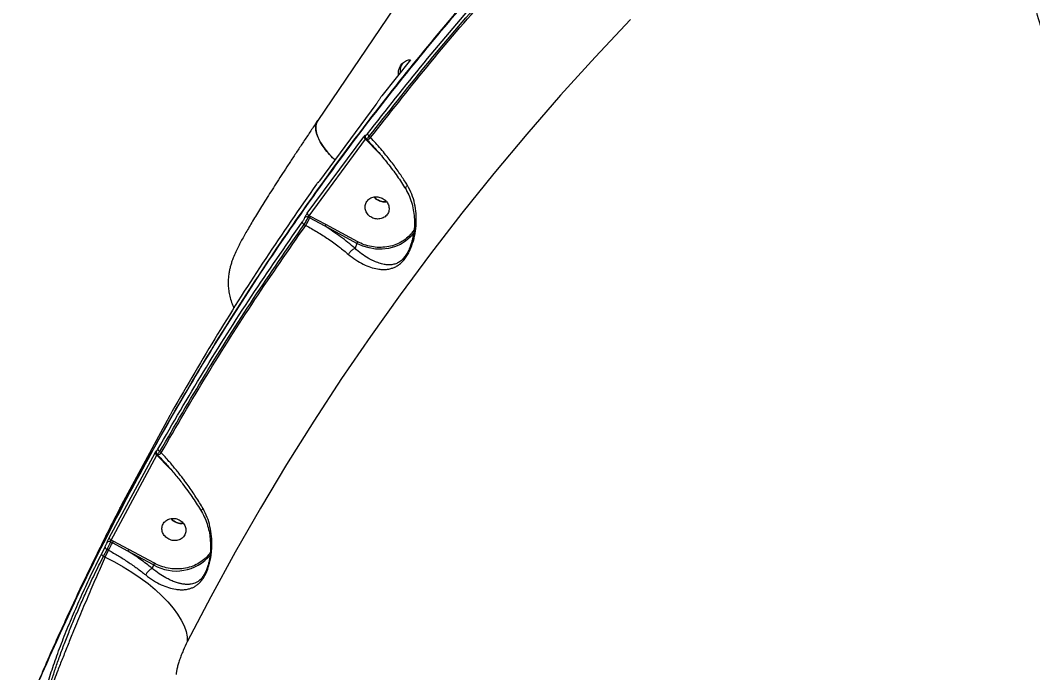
# Model space of a CAD drawing. Header units: millimetres. Extents: x -5873 to 5805, y -5301 to 4302.
# Drawn here: x -610.4 to -236.2, y 816.9 to 1058 of the extents above; entities that cross this region are included whole.
import ezdxf

# ---------------------------------------------------------------- set-up
doc = ezdxf.new("R2010")
doc.units = ezdxf.units.MM
for name, color, linetype in [('DIKOM_ОБЪЕКТ', 7, 'Continuous'), ('DIKOM_РАЗМЕР_ЗОНА', 7, 'Continuous'), ('DIKOM_РАЗМЕР_ОБЪЕКТА', 7, 'Continuous')]:
    doc.layers.add(name, color=color, linetype=linetype)
doc.styles.add('style1', font='arial.ttf', dxfattribs={"width": 0.8})
doc.dimstyles.new('1-50', dxfattribs={"dimtxt": 300, "dimasz": 200, "dimexe": 100, "dimexo": 0, "dimgap": 100, "dimtad": 1, "dimtxsty": 'style1', "dimcen": 200, "dimclrd": 7, "dimclre": 7, "dimclrt": 7, "dimadec": 1, "dimazin": 2, "dimtfac": 1, "dimtmove": 0, "dimatfit": 2, "dimfxl": 0, "dimlwd": 25, "dimlwe": 18, "dimarcsym": 0})

# ---------------------------------------------------------------- blocks, each defined once
blk = doc.blocks.new('*D9')
at = {"layer": 'Defpoints', "color": 0, "transparency": 16777216}
for p in [(1338.11, 2802.44), (-4588.97, -1585.51), (-117.5, -1585.51)]:
    blk.add_point(p, dxfattribs=at)
at = {"layer": 'DIKOM_РАЗМЕР_ОБЪЕКТА', "color": 7, "lineweight": 18, "transparency": 16777216}
for p, q in [((1338.11, 2802.44), (-4688.97, 2802.44)), ((-117.5, -1585.51), (-4688.97, -1585.51))]:
    blk.add_line(p, q, dxfattribs=at)
at = {"layer": 'DIKOM_РАЗМЕР_ОБЪЕКТА', "color": 7, "lineweight": 25, "transparency": 16777216}
blk.add_line((-4588.97, 2602.44), (-4588.97, -1385.51), dxfattribs=at)
at = {"layer": 'DIKOM_РАЗМЕР_ОБЪЕКТА', "color": 7, "transparency": 16777216}
for points in [[(-4622.31, 2602.44), (-4555.64, 2602.44), (-4588.97, 2802.44)], [(-4622.31, -1385.51), (-4555.64, -1385.51), (-4588.97, -1585.51)]]:
    blk.add_solid(points, dxfattribs=at)
at = {"layer": 'DIKOM_РАЗМЕР_ОБЪЕКТА', "color": 7, "transparency": 16777216, "insert": (-4842.15, 460.98), "char_height": 300, "attachment_point": 5, "rotation": 90, "style": 'style1'}
blk.add_mtext('4400', dxfattribs=at)
blk = doc.blocks.new('*D10')
at = {"layer": 'Defpoints', "color": 0, "transparency": 16777216}
for p in [(4304.51, 1053.39), (-1538.59, -1332.39), (4304.51, -4224.84)]:
    blk.add_point(p, dxfattribs=at)
at = {"layer": 'DIKOM_РАЗМЕР_ОБЪЕКТА', "color": 7, "lineweight": 18, "transparency": 16777216}
for p, q in [((4304.51, 1053.39), (4304.51, -4324.84)), ((-1538.59, -1332.39), (-1538.59, -4324.84))]:
    blk.add_line(p, q, dxfattribs=at)
at = {"layer": 'DIKOM_РАЗМЕР_ОБЪЕКТА', "color": 7, "lineweight": 25, "transparency": 16777216}
blk.add_line((-1338.59, -4224.84), (4104.51, -4224.84), dxfattribs=at)
at = {"layer": 'DIKOM_РАЗМЕР_ОБЪЕКТА', "color": 7, "transparency": 16777216}
for points in [[(-1338.59, -4191.51), (-1338.59, -4258.18), (-1538.59, -4224.84)], [(4104.51, -4191.51), (4104.51, -4258.18), (4304.51, -4224.84)]]:
    blk.add_solid(points, dxfattribs=at)
at = {"layer": 'DIKOM_РАЗМЕР_ОБЪЕКТА', "color": 7, "transparency": 16777216, "insert": (1679.28, -3971.67), "char_height": 300, "attachment_point": 5, "style": 'style1'}
blk.add_mtext('5850', dxfattribs=at)
blk = doc.blocks.new('*D11')
at = {"layer": 'Defpoints', "color": 0, "transparency": 16777216}
for p in [(-510, 4302.44), (-5422.89, -3651.6), (284.83, -3651.6)]:
    blk.add_point(p, dxfattribs=at)
at = {"layer": 'DIKOM_РАЗМЕР_ЗОНА', "color": 7, "lineweight": 18, "transparency": 16777216}
for p, q in [((-510, 4302.44), (-5522.89, 4302.44)), ((284.83, -3651.6), (-5522.89, -3651.6))]:
    blk.add_line(p, q, dxfattribs=at)
at = {"layer": 'DIKOM_РАЗМЕР_ЗОНА', "color": 7, "lineweight": 25, "transparency": 16777216}
blk.add_line((-5422.89, 4102.44), (-5422.89, -3451.6), dxfattribs=at)
at = {"layer": 'DIKOM_РАЗМЕР_ЗОНА', "color": 7, "transparency": 16777216}
for points in [[(-5456.22, 4102.44), (-5389.56, 4102.44), (-5422.89, 4302.44)], [(-5456.22, -3451.6), (-5389.56, -3451.6), (-5422.89, -3651.6)]]:
    blk.add_solid(points, dxfattribs=at)
at = {"layer": 'DIKOM_РАЗМЕР_ЗОНА', "color": 7, "transparency": 16777216, "insert": (-5676.06, -474.49), "char_height": 300, "attachment_point": 5, "rotation": 90, "style": 'style1'}
blk.add_mtext('7950', dxfattribs=at)

msp = doc.modelspace()

# ---------------------------------------------------------------- linework, layer by layer
at = {"layer": 'DIKOM_ОБЪЕКТ', "color": 7, "linetype": 'Continuous', "lineweight": 15}
for p, q in [((-383.052, 1194.351), (-500.447, 1020.912)), ((-466.137, 1043.368), (-476.806, 1030.002)), ((-478.932, 1026.867), (-499.835, 998.596)), ((-478.779, 1027.073), (-478.932, 1026.867)), ((-477.965, 1028.279), (-478.074, 1028.095)), ((-504.313, 986.689), (-483.409, 1014.961)), ((-503.625, 985.756), (-482.738, 1014.005)), ((-482.738, 1014.005), (-482.645, 1013.909)), ((-482.645, 1013.909), (-478.123, 1009.23)), ((-482.614, 1014.186), (-482.326, 1013.891)), ((-481.385, 1015.087), (-480.924, 1014.615)), ((-478.123, 1009.23), (-477.598, 1008.694)), ((-479.511, 992.647), (-478.803, 991.879)), ((-478.803, 991.879), (-479.511, 992.647)), ((-503.464, 984.959), (-503.981, 985.239)), ((-503.177, 985.514), (-503.625, 985.756)), ((-497.734, 981.862), (-503.464, 984.959)), ((-497.43, 982.457), (-503.177, 985.514)), ((-505.483, 982.498), (-504.902, 982.185)), ((-485.997, 975.528), (-497.734, 981.862)), ((-485.693, 976.123), (-497.43, 982.457)), ((-486.677, 973.722), (-486.675, 973.724)), ((-485.997, 975.528), (-486.675, 973.724)), ((-466.185, 974.636), (-466.259, 974.416)), ((-556.099, 910.078), (-573.049, 878.677)), ((-577.526, 866.77), (-560.576, 898.172)), ((-558.767, 898.68), (-558.288, 898.19)), ((-576.778, 865.937), (-559.842, 897.312)), ((-559.868, 897.647), (-559.691, 897.466)), ((-559.85, 897.598), (-559.831, 897.609)), ((-559.842, 897.312), (-559.85, 897.598)), ((-559.842, 897.312), (-555.319, 892.633)), ((-555.319, 892.633), (-554.764, 892.064)), ((-573.801, 877.287), (-575.113, 874.72)), ((-554.581, 873.876), (-553.846, 873.079)), ((-553.846, 873.079), (-554.554, 873.847)), ((-579.142, 866.715), (-579.655, 865.695)), ((-576.283, 864.96), (-576.967, 865.328)), ((-575.996, 865.515), (-576.778, 865.937)), ((-570.566, 861.869), (-576.283, 864.96)), ((-570.263, 862.464), (-575.996, 865.515)), ((-580.363, 860.761), (-579.051, 863.327)), ((-579.612, 859.934), (-578.301, 862.498)), ((-579.003, 859.677), (-577.721, 862.185)), ((-578.301, 862.498), (-577.721, 862.185)), ((-561.126, 856.775), (-570.566, 861.869)), ((-560.823, 857.369), (-570.263, 862.464)), ((-579.612, 859.934), (-579.003, 859.677)), ((-561.126, 856.775), (-561.612, 855.484)), ((-540.954, 856.845), (-541.417, 855.299)), ((-540.681, 857.806), (-540.764, 857.482))]:
    msp.add_line(p, q, dxfattribs=at)
at = {"layer": 'DIKOM_ОБЪЕКТ', "color": 7, "linetype": 'Continuous', "lineweight": 15, "flags": 128}
for points in [[(-384.899, 1058.192), (-397.94, 1044.339), (-410.694, 1030.256), (-423.158, 1015.947), (-435.326, 1001.417), (-447.196, 986.669), (-458.763, 971.709), (-470.023, 956.542), (-480.974, 941.172), (-491.612, 925.605), (-501.933, 909.844), (-511.934, 893.896), (-521.611, 877.766), (-530.963, 861.457), (-539.985, 844.977), (-548.675, 828.329)], [(-477.871, 1028.437), (-477.946, 1028.32), (-477.967, 1028.275)], [(-500.447, 1020.912), (-500.803, 1020.265), (-501.134, 1019.062), (-501.155, 1017.69), (-500.867, 1016.172), (-500.274, 1014.533), (-499.387, 1012.802), (-498.22, 1011.008), (-496.794, 1009.183), (-495.132, 1007.356), (-494.123, 1006.358)], [(-499.835, 998.596), (-499.785, 998.66), (-499.776, 998.667)], [(-464.828, 979.525), (-464.857, 979.484), (-466.292, 977.804), (-467.994, 976.354), (-469.927, 975.167), (-472.048, 974.267), (-474.311, 973.675), (-476.667, 973.403), (-479.066, 973.456), (-481.455, 973.835), (-483.782, 974.531), (-485.997, 975.528)], [(-543.386, 876.452), (-543.423, 876.534), (-543.43, 876.693), (-543.373, 876.882), (-543.253, 877.097), (-543.075, 877.332), (-542.842, 877.578)], [(-579.003, 859.677), (-575.599, 857.944), (-572.282, 856.078), (-569.082, 854.096), (-566.03, 852.014), (-563.151, 849.854), (-560.474, 847.633), (-558.021, 845.373), (-555.816, 843.094), (-553.879, 840.817), (-552.227, 838.562), (-550.875, 836.35), (-549.836, 834.202), (-549.119, 832.137), (-548.731, 830.173), (-548.675, 828.329)]]:
    msp.add_lwpolyline(points, dxfattribs=at)
at = {"layer": 'DIKOM_ОБЪЕКТ', "color": 7, "linetype": 'Continuous', "lineweight": 15}
for centre, radius, start, end in [((-482.201, 1015.094), 1.215, 186.3091, 243.7692), ((-481.993, 1014.964), 0.917, 143.94882, 173.94939), ((-481.929, 1013.074), 1.101, 119.19364, 130.58986), ((-482.514, 1015.982), 2.097, 275.0932, 319.32249), ((-480.838, 1016.184), 1.225, 186.60889, 243.47643), ((-499.605, 997.453), 0.946, 120.52101, 145.23037), ((-504.503, 984.375), 1.009, 58.84347, 137.31191), ((-530.514, 997.213), 29.696, 329.59792, 335.63033), ((-503.141, 986.833), 1.181, 187.00866, 245.80506), ((-498.168, 982.568), 5.811, 149.5308, 155.69644), ((-504.997, 983.58), 1.185, 187.40719, 245.81445), ((-492.909, 979.774), 5.257, 149.31988, 156.60048), ((-559.507, 898.341), 1.082, 189.01372, 251.97812), ((-559.359, 898.408), 0.947, 162.89898, 238.76874), ((-559.241, 898.422), 0.911, 151.45478, 174.08234), ((-559.878, 899.557), 2.097, 275.07744, 319.31688), ((-558.424, 899.716), 1.092, 189.34752, 251.66322), ((-577.48, 864.482), 0.99, 58.75814, 144.99363), ((-603.339, 877.216), 29.702, 329.59828, 335.62946), ((-576.49, 866.948), 1.051, 189.71073, 254.09989), ((-570.909, 862.53), 5.899, 149.5977, 155.67087), ((-579.327, 860.947), 1.053, 190.18661, 254.29562), ((-578.012, 863.513), 1.055, 190.14298, 254.103), ((-565.744, 859.782), 5.255, 149.31826, 156.6021), ((-552.771, 871.048), 16.539, 239.65614, 320.1206), ((-556.3, 854.686), 5.258, 149.31998, 156.59806), ((-558.679, 850.211), 6.033, 119.08748, 152.02964)]:
    msp.add_arc(centre, radius, start, end, dxfattribs=at)
for points, knots in [([(-603.938, 812.866), (-599.477, 822.876), (-590.555, 842.895), (-575.895, 872.352), (-560.317, 901.356), (-543.743, 929.841), (-526.316, 957.626), (-508.067, 984.693), (-489.031, 1011.031), (-469.116, 1036.78), (-448.213, 1062.07), (-426.323, 1086.865), (-403.447, 1111.128), (-379.737, 1134.69), (-355.215, 1157.528), (-330.053, 1179.489), (-304.295, 1200.575), (-277.963, 1220.762), (-250.983, 1240.233), (-232.434, 1252.543), (-223.16, 1258.698)], [0, 0, 0, 0, 0.056, 0.1119999, 0.1679999, 0.2239998, 0.2799999, 0.3349998, 0.3899999, 0.4449999, 0.5, 0.5559999, 0.6119998, 0.6679998, 0.7239999, 0.78, 0.8349998, 0.8899999, 0.9450001, 1, 1, 1, 1]), ([(-222.851, 1259.519), (-232.293, 1253.251), (-251.176, 1240.715), (-278.627, 1220.866), (-305.406, 1200.277), (-331.427, 1178.889), (-356.534, 1156.874), (-380.714, 1134.262), (-403.964, 1111.09), (-426.41, 1087.242), (-448.161, 1062.59), (-469.183, 1037.142), (-489.436, 1010.908), (-508.776, 984.064), (-527.187, 956.635), (-544.546, 928.812), (-560.863, 900.634), (-576.12, 872.126), (-590.49, 843.182), (-599.25, 823.519), (-603.629, 813.687)], [0, 0, 0, 0, 0.0560002, 0.112, 0.168, 0.2239999, 0.28, 0.3349999, 0.3899999, 0.445, 0.5000001, 0.5560001, 0.612, 0.668, 0.7239999, 0.7799998, 0.8349999, 0.8899999, 0.945, 1, 1, 1, 1]), ([(14.761, 659.753), (11.333, 662.981), (4.467, 669.449), (-5.903, 679.747), (-16.318, 690.483), (-26.764, 701.684), (-36.563, 712.59), (-45.714, 723.118), (-54.226, 733.201), (-62.749, 743.596), (-71.273, 754.294), (-79.782, 765.286), (-88.12, 776.371), (-96.283, 787.534), (-104.271, 798.762), (-112.216, 810.248), (-120.104, 821.979), (-127.921, 833.945), (-135.159, 845.357), (-141.835, 856.173), (-147.966, 866.361), (-154.019, 876.681), (-159.985, 887.125), (-165.853, 897.684), (-171.613, 908.347), (-178.407, 921.299), (-186.105, 936.574), (-194.513, 954.161), (-202.504, 971.864), (-208.941, 987.044), (-214.022, 999.69), (-217.923, 1009.823), (-221.641, 1019.93), (-225.167, 1029.997), (-228.491, 1040.012), (-231.605, 1049.961), (-234.805, 1060.865), (-237.985, 1072.655), (-241.022, 1085.232), (-243.627, 1097.557), (-245.785, 1109.599), (-247.604, 1122.169), (-248.942, 1135.121), (-249.623, 1148.253), (-249.617, 1160.773), (-248.979, 1168.468), (-248.659, 1172.326)], [0, 0, 0, 0, 0.024718, 0.049515, 0.0743908, 0.0993449, 0.1243774, 0.1447742, 0.1653295, 0.1860432, 0.2069152, 0.2279452, 0.2491332, 0.2694019, 0.2898708, 0.3105399, 0.3314092, 0.3524789, 0.3737486, 0.3911653, 0.4087376, 0.4264653, 0.4443488, 0.4623874, 0.4805817, 0.4989315, 0.5286792, 0.5588428, 0.5894223, 0.620418, 0.638318, 0.6563541, 0.674526, 0.6928339, 0.7112779, 0.7298579, 0.748574, 0.7733223, 0.7982563, 0.8233761, 0.8486818, 0.8741735, 0.9053761, 0.9367478, 0.9682891, 1, 1, 1, 1]), ([(-482.055, 1016.043), (-475.156, 1024.806), (-461.357, 1042.333), (-439.568, 1067.843), (-424.344, 1084.299), (-416.732, 1092.526)], [0, 0, 0, 0, 0.333333, 0.6666668, 1, 1, 1, 1]), ([(-481.385, 1015.087), (-474.491, 1023.845), (-460.704, 1041.356), (-438.934, 1066.845), (-423.723, 1083.286), (-416.116, 1091.508)], [0, 0, 0, 0, 0.3333852, 0.6666143, 1, 1, 1, 1]), ([(-480.924, 1014.615), (-474.016, 1023.391), (-460.204, 1040.938), (-438.39, 1066.478), (-423.147, 1082.95), (-415.523, 1091.188)], [0, 0, 0, 0, 0.3333859, 0.6666149, 1, 1, 1, 1]), ([(-470.547, 1037.844), (-470.572, 1037.994), (-470.712, 1038.815), (-470.336, 1040.271), (-469.456, 1041.896), (-468.088, 1042.944), (-466.932, 1043.428), (-466.237, 1043.376), (-466.137, 1043.368)], [0, 0, 0, 0, 0.05274, 0.2876773, 0.5165252, 0.7380226, 0.9624077, 1, 1, 1, 1]), ([(-468.946, 1042.155), (-469.084, 1041.997), (-469.594, 1041.412), (-469.997, 1040.127), (-469.971, 1039.039), (-469.96, 1038.579)], [0, 0, 0, 0, 0.1762986, 0.6521628, 1, 1, 1, 1]), ([(-476.806, 1030.002), (-476.908, 1029.868), (-477.111, 1029.599), (-477.421, 1029.157), (-477.697, 1028.739), (-477.813, 1028.538), (-477.871, 1028.437)], [0, 0, 0, 0, 0.2500092, 0.5000049, 0.7499409, 1, 1, 1, 1]), ([(-477.871, 1028.437), (-477.929, 1028.336), (-478.045, 1028.134), (-478.319, 1027.716), (-478.577, 1027.343), (-478.729, 1027.14), (-478.779, 1027.073)], [0, 0, 0, 0, 0.2857856, 0.571381, 0.8570628, 1, 1, 1, 1]), ([(-500.44, 1020.921), (-500.996, 1020.099), (-502.384, 1018.048), (-504.529, 1014.855), (-506.878, 1011.338), (-509.148, 1007.914), (-511.336, 1004.592), (-513.432, 1001.382), (-515.431, 998.294), (-517.328, 995.337), (-519.118, 992.515), (-520.798, 989.835), (-522.367, 987.298), (-523.824, 984.906), (-525.17, 982.656), (-526.408, 980.541), (-527.545, 978.548), (-528.591, 976.651), (-529.57, 974.798), (-530.536, 972.852), (-531.377, 970.987), (-532.073, 969.184), (-532.563, 967.667), (-532.936, 966.256), (-533.231, 964.798), (-533.444, 963.232), (-533.552, 961.519), (-533.517, 959.638), (-533.297, 957.594), (-532.832, 955.421), (-532.197, 953.387), (-531.594, 952.137), (-531.339, 951.608)], [0, 0, 0, 0, 0.0270875, 0.0676043, 0.1082951, 0.1491005, 0.1899745, 0.2308773, 0.2717768, 0.3126475, 0.3534683, 0.3942265, 0.434918, 0.475553, 0.5161637, 0.5568191, 0.5976605, 0.638969, 0.6813562, 0.726357, 0.7787654, 0.8130301, 0.8367741, 0.8566472, 0.8745422, 0.8916348, 0.9087575, 0.9264252, 0.9449714, 0.9645458, 0.985013, 1, 1, 1, 1]), ([(-494.1, 1006.353), (-494.189, 1006.433), (-495.129, 1007.268), (-496.627, 1008.942), (-498.498, 1011.297), (-499.891, 1013.6), (-500.821, 1015.773), (-501.25, 1017.766), (-501.116, 1019.478), (-500.817, 1020.532), (-500.442, 1020.909), (-500.434, 1020.916)], [0, 0, 0, 0, 0.0147283, 0.1550541, 0.2953754, 0.4356957, 0.5760174, 0.7163392, 0.8566605, 0.9969809, 1, 1, 1, 1]), ([(-483.409, 1014.961), (-483.313, 1015.081), (-483.121, 1015.322), (-482.898, 1015.54), (-482.749, 1015.624), (-482.739, 1015.544), (-482.734, 1015.504)], [0, 0, 0, 0, 0.2505082, 0.5000915, 0.7500621, 1, 1, 1, 1]), ([(-482.905, 1015.061), (-482.908, 1014.976), (-482.915, 1014.804), (-482.856, 1014.56), (-482.752, 1014.34), (-482.647, 1014.227), (-482.596, 1014.171)], [0, 0, 0, 0, 0.2453037, 0.4965533, 0.7494581, 1, 1, 1, 1]), ([(-482.738, 1014.005), (-482.722, 1014.065), (-482.694, 1014.173), (-482.673, 1014.242), (-482.664, 1014.273)], [0, 0, 0, 0, 0.5614335, 1, 1, 1, 1]), ([(-482.734, 1015.504), (-482.729, 1015.464), (-482.719, 1015.383), (-482.569, 1015.466), (-482.344, 1015.683), (-482.152, 1015.923), (-482.055, 1016.043)], [0, 0, 0, 0, 0.2499399, 0.4998953, 0.7494941, 1, 1, 1, 1]), ([(-482.583, 1014.188), (-482.58, 1014.178), (-482.558, 1014.111), (-482.337, 1014.221), (-481.94, 1014.518), (-481.582, 1014.886), (-481.385, 1015.087)], [0, 0, 0, 0, 0.0530098, 0.3729927, 0.6555974, 1, 1, 1, 1]), ([(-482.329, 1013.894), (-480.994, 1012.486), (-478.33, 1009.675), (-474.563, 1005.115), (-471.032, 1000.42), (-468.969, 997.231), (-467.942, 995.643)], [0, 0, 0, 0, 0.2504121, 0.4996989, 0.7508988, 1, 1, 1, 1]), ([(-467.304, 996.954), (-467.645, 997.505), (-468.348, 998.641), (-469.498, 1000.393), (-470.761, 1002.238), (-472.149, 1004.168), (-473.646, 1006.154), (-475.328, 1008.28), (-477.127, 1010.436), (-479.028, 1012.598), (-480.292, 1013.943), (-480.924, 1014.615)], [0, 0, 0, 0, 0.0894456, 0.1843806, 0.2848115, 0.3907475, 0.5021778, 0.6156787, 0.7505246, 0.8752535, 1, 1, 1, 1]), ([(-500.923, 997.386), (-507.231, 988.292), (-519.845, 970.103), (-537.632, 942.123), (-548.712, 923.04), (-554.252, 913.498)], [0, 0, 0, 0, 0.3333329, 0.6666667, 1, 1, 1, 1]), ([(-500.382, 997.992), (-500.374, 998.024), (-500.36, 998.088), (-500.468, 997.987), (-500.657, 997.755), (-500.834, 997.509), (-500.923, 997.386)], [0, 0, 0, 0, 0.249999, 0.4999811, 0.7497126, 1, 1, 1, 1]), ([(-499.835, 998.596), (-499.925, 998.473), (-500.103, 998.228), (-500.293, 997.997), (-500.403, 997.896), (-500.389, 997.96), (-500.382, 997.992)], [0, 0, 0, 0, 0.2503157, 0.5000113, 0.7499985, 1, 1, 1, 1]), ([(-489.119, 971.491), (-488.203, 970.77), (-486.375, 969.333), (-483.614, 967.795), (-480.93, 966.68), (-478.625, 966.091), (-476.663, 965.872), (-475.029, 965.905), (-473.547, 966.166), (-472.237, 966.615), (-471.051, 967.227), (-469.906, 968.056), (-468.787, 969.156), (-467.747, 970.503), (-466.823, 972.055), (-466.025, 973.765), (-465.157, 976.139), (-464.41, 979.223), (-464.002, 982.921), (-464.05, 986.599), (-464.586, 990.217), (-465.588, 993.738), (-466.731, 995.882), (-467.304, 996.954)], [0, 0, 0, 0, 0.0628985, 0.1254972, 0.1876754, 0.2503808, 0.2922267, 0.3342999, 0.3754203, 0.4078574, 0.4381043, 0.4705267, 0.5011245, 0.5323827, 0.5640788, 0.594255, 0.6265537, 0.6888455, 0.750575, 0.8129252, 0.8750785, 0.9375084, 1, 1, 1, 1]), ([(-468.189, 996.035), (-467.7, 995.193), (-466.724, 993.513), (-465.739, 990.779), (-465.074, 987.988), (-464.641, 984.289), (-464.699, 980.792), (-465.215, 978.273), (-465.354, 977.597)], [0, 0, 0, 0, 0.1546597, 0.3084847, 0.4595182, 0.6084073, 0.894881, 1, 1, 1, 1]), ([(-467.987, 995.779), (-468.017, 995.81), (-468.081, 995.876), (-468.031, 996.071), (-467.902, 996.316), (-467.663, 996.618), (-467.424, 996.841), (-467.304, 996.954)], [0, 0, 0, 0, 0.1642977, 0.3536264, 0.5600865, 0.777969, 1, 1, 1, 1]), ([(-481.191, 985.53), (-481.617, 985.927), (-482.47, 986.722), (-483.042, 988.333), (-482.957, 989.957), (-482.191, 991.389), (-480.868, 992.403), (-479.196, 992.836), (-477.395, 992.664), (-476.382, 992.057), (-475.876, 991.753)], [0, 0, 0, 0, 0.1249995, 0.2499991, 0.3749977, 0.500001, 0.6250025, 0.7499971, 0.8749999, 1, 1, 1, 1]), ([(-475.876, 991.753), (-475.449, 991.356), (-474.596, 990.561), (-474.024, 988.95), (-474.109, 987.326), (-474.876, 985.894), (-476.199, 984.88), (-477.87, 984.447), (-479.671, 984.619), (-480.684, 985.226), (-481.191, 985.53)], [0, 0, 0, 0, 0.1249995, 0.2499992, 0.3749976, 0.500001, 0.6250024, 0.749997, 0.8749999, 1, 1, 1, 1]), ([(-478.803, 991.879), (-478.3, 991.585), (-477.294, 990.997), (-475.931, 990.762), (-475.279, 990.952), (-475.168, 990.985)], [0, 0, 0, 0, 0.4533839, 0.906778, 1, 1, 1, 1]), ([(-475.168, 990.985), (-475.279, 990.952), (-475.931, 990.762), (-477.294, 990.997), (-478.3, 991.585), (-478.803, 991.879)], [0, 0, 0, 0, 0.093222, 0.5466161, 1, 1, 1, 1]), ([(-506.173, 983.427), (-506.078, 983.564), (-505.89, 983.84), (-505.615, 984.3), (-505.381, 984.736), (-505.29, 984.952), (-505.245, 985.059)], [0, 0, 0, 0, 0.2500189, 0.4999322, 0.7499078, 1, 1, 1, 1]), ([(-505.483, 982.498), (-505.325, 982.746), (-505.027, 983.215), (-504.586, 983.988), (-504.212, 984.704), (-504.058, 985.061), (-503.981, 985.239)], [0, 0, 0, 0, 0.2638546, 0.4999528, 0.7507194, 1, 1, 1, 1]), ([(-505.245, 985.059), (-505.2, 985.167), (-505.109, 985.382), (-504.873, 985.817), (-504.597, 986.277), (-504.408, 986.552), (-504.313, 986.689)], [0, 0, 0, 0, 0.2501035, 0.5000518, 0.7499995, 1, 1, 1, 1]), ([(-503.981, 985.239), (-503.968, 985.275), (-503.94, 985.349), (-503.854, 985.488), (-503.745, 985.631), (-503.667, 985.713), (-503.625, 985.756)], [0, 0, 0, 0, 0.2476416, 0.4998069, 0.7325213, 1, 1, 1, 1]), ([(-559.501, 899.539), (-553.961, 909.08), (-542.882, 928.164), (-525.095, 956.143), (-512.48, 974.332), (-506.173, 983.427)], [0, 0, 0, 0, 0.3333334, 0.6666672, 1, 1, 1, 1]), ([(-558.767, 898.68), (-553.231, 908.215), (-542.162, 927.281), (-524.39, 955.238), (-511.786, 973.41), (-505.483, 982.498)], [0, 0, 0, 0, 0.3333846, 0.6666154, 1, 1, 1, 1]), ([(-558.288, 898.19), (-552.743, 907.746), (-541.654, 926.853), (-523.848, 954.869), (-511.218, 973.078), (-504.902, 982.185)], [0, 0, 0, 0, 0.3333846, 0.666615, 1, 1, 1, 1]), ([(-504.902, 982.185), (-504.187, 981.796), (-502.759, 981.02), (-500.658, 979.786), (-498.598, 978.508), (-495.822, 976.678), (-492.577, 974.357), (-490.217, 972.401), (-489.119, 971.491)], [0, 0, 0, 0, 0.1252929, 0.2505937, 0.3750596, 0.4994232, 0.7669814, 1, 1, 1, 1]), ([(-486.675, 973.724), (-488.404, 975.157), (-491.845, 978.01), (-495.777, 980.582), (-497.734, 981.862)], [0, 0, 0, 0, 0.502288, 1, 1, 1, 1]), ([(-464.946, 980.408), (-465.237, 979.969), (-465.969, 978.865), (-467.576, 977.354), (-469.698, 975.902), (-472.181, 974.811), (-474.907, 974.152), (-477.755, 973.968), (-480.577, 974.264), (-483.265, 974.962), (-484.896, 975.742), (-485.693, 976.123)], [0, 0, 0, 0, 0.0723392, 0.182047, 0.2969451, 0.4155736, 0.5361637, 0.6567574, 0.77539, 0.8902821, 1, 1, 1, 1]), ([(-465.354, 977.597), (-465.39, 977.39), (-465.579, 976.322), (-465.948, 975.28), (-466.245, 974.44)], [0, 0, 0, 0, 0.1941647, 1, 1, 1, 1]), ([(-489.119, 971.491), (-489.015, 971.652), (-488.809, 971.974), (-488.426, 972.44), (-488.034, 972.847), (-487.567, 973.254), (-487.09, 973.578), (-486.799, 973.679), (-486.677, 973.722)], [0, 0, 0, 0, 0.1599826, 0.3180225, 0.4683385, 0.6063771, 0.8349934, 1, 1, 1, 1]), ([(-466.259, 974.416), (-466.271, 974.38), (-466.469, 973.783), (-466.992, 972.664), (-467.845, 971.15), (-468.725, 970.025), (-469.526, 969.247), (-470.228, 968.711), (-470.915, 968.31), (-471.599, 968.012), (-472.297, 967.794), (-473.036, 967.652), (-473.831, 967.584), (-474.665, 967.595), (-475.524, 967.686), (-476.4, 967.849), (-477.309, 968.085), (-478.223, 968.387), (-479.136, 968.746), (-480.037, 969.153), (-480.949, 969.617), (-482.341, 970.405), (-484.248, 971.642), (-485.867, 973.028), (-486.677, 973.722)], [0, 0, 0, 0, 0.0034096, 0.0555001, 0.1081926, 0.1607728, 0.1953905, 0.2303615, 0.26628, 0.2981733, 0.3331244, 0.3712241, 0.40927, 0.4525281, 0.4956631, 0.5363269, 0.5806106, 0.6268088, 0.6661165, 0.7082601, 0.7508513, 0.7898809, 0.8947467, 1, 1, 1, 1]), ([(-485.693, 976.123), (-485.724, 976.068), (-485.786, 975.96), (-485.878, 975.784), (-485.956, 975.626), (-485.983, 975.561), (-485.997, 975.528)], [0, 0, 0, 0, 0.2499983, 0.4999632, 0.7499951, 1, 1, 1, 1]), ([(-554.252, 913.498), (-554.335, 913.349), (-554.503, 913.053), (-554.768, 912.569), (-555.013, 912.113), (-555.123, 911.898), (-555.177, 911.79)], [0, 0, 0, 0, 0.250177, 0.5001239, 0.7500253, 1, 1, 1, 1]), ([(-555.732, 910.741), (-555.794, 910.626), (-555.921, 910.396), (-556.039, 910.185), (-556.099, 910.078)], [0, 0, 0, 0, 0.4977612, 1, 1, 1, 1]), ([(-555.177, 911.79), (-555.21, 911.725), (-555.276, 911.595), (-555.412, 911.335), (-555.566, 911.047), (-555.676, 910.843), (-555.732, 910.741)], [0, 0, 0, 0, 0.248819, 0.4995749, 0.7480107, 1, 1, 1, 1]), ([(-560.576, 898.172), (-560.519, 898.272), (-560.405, 898.472), (-560.311, 898.615), (-560.265, 898.687)], [0, 0, 0, 0, 0.5022048, 1, 1, 1, 1]), ([(-560.265, 898.687), (-560.227, 898.741), (-560.153, 898.847), (-560.079, 898.924), (-560.035, 898.939), (-560.039, 898.885), (-560.041, 898.857)], [0, 0, 0, 0, 0.2518626, 0.500419, 0.7510672, 1, 1, 1, 1]), ([(-560.139, 898.571), (-560.148, 898.484), (-560.165, 898.305), (-560.115, 898.048), (-560.013, 897.812), (-559.904, 897.692), (-559.849, 897.633)], [0, 0, 0, 0, 0.2400235, 0.489882, 0.7448671, 1, 1, 1, 1]), ([(-560.041, 898.857), (-560.04, 898.822), (-560.038, 898.75), (-559.918, 898.872), (-559.737, 899.135), (-559.58, 899.404), (-559.501, 899.539)], [0, 0, 0, 0, 0.2497908, 0.4996949, 0.7496322, 1, 1, 1, 1]), ([(-559.858, 897.703), (-559.854, 897.671), (-559.84, 897.578), (-559.62, 897.718), (-559.249, 898.079), (-558.928, 898.479), (-558.767, 898.68)], [0, 0, 0, 0, 0.1515242, 0.4393977, 0.7195086, 1, 1, 1, 1]), ([(-542.842, 877.578), (-543.25, 878.272), (-544.086, 879.693), (-545.433, 881.827), (-546.851, 883.966), (-548.352, 886.119), (-549.724, 887.991), (-550.978, 889.637), (-552.099, 891.064), (-553.273, 892.509), (-554.494, 893.965), (-555.795, 895.466), (-557.073, 896.889), (-557.934, 897.811), (-558.288, 898.19)], [0, 0, 0, 0, 0.0969253, 0.1985529, 0.297856, 0.3965174, 0.5021495, 0.5646506, 0.6339567, 0.7100604, 0.7782348, 0.852399, 0.9393037, 1, 1, 1, 1]), ([(-559.693, 897.469), (-558.564, 896.285), (-556.355, 893.97), (-553.237, 890.341), (-549.93, 886.19), (-546.553, 881.547), (-544.417, 878.111), (-543.385, 876.451)], [0, 0, 0, 0, 0.1842129, 0.3603304, 0.5302369, 0.7731179, 1, 1, 1, 1]), ([(-573.428, 877.983), (-573.415, 878.012), (-573.39, 878.071), (-573.458, 877.948), (-573.595, 877.688), (-573.732, 877.421), (-573.801, 877.287)], [0, 0, 0, 0, 0.2500069, 0.4999943, 0.7497772, 1, 1, 1, 1]), ([(-573.031, 878.323), (-573.133, 878.231), (-573.396, 877.994), (-573.617, 877.594), (-573.752, 877.35)], [0, 0, 0, 0, 0.3883042, 1, 1, 1, 1]), ([(-573.049, 878.677), (-573.118, 878.543), (-573.257, 878.276), (-573.395, 878.018), (-573.465, 877.896), (-573.44, 877.954), (-573.428, 877.983)], [0, 0, 0, 0, 0.2502351, 0.4999931, 0.7499916, 1, 1, 1, 1]), ([(-564.007, 853.041), (-563.051, 852.322), (-561.148, 850.891), (-558.27, 849.382), (-555.515, 848.314), (-553.188, 847.767), (-551.255, 847.569), (-549.672, 847.599), (-548.272, 847.823), (-547.058, 848.198), (-545.98, 848.7), (-544.958, 849.369), (-543.954, 850.264), (-543.016, 851.382), (-542.147, 852.758), (-541.385, 854.347), (-540.757, 856.079), (-540.258, 857.928), (-539.902, 859.785), (-539.667, 861.69), (-539.52, 864.181), (-539.62, 867.289), (-540.196, 870.892), (-541.201, 874.385), (-542.294, 876.512), (-542.842, 877.578)], [0, 0, 0, 0, 0.0629113, 0.1251532, 0.1877606, 0.2500565, 0.2918356, 0.3338425, 0.3750526, 0.4072147, 0.4376331, 0.4700883, 0.5002942, 0.5323714, 0.5631205, 0.5938578, 0.6257025, 0.6560072, 0.6885729, 0.7189129, 0.7510726, 0.8130823, 0.8756127, 0.937669, 1, 1, 1, 1]), ([(-543.385, 876.451), (-542.927, 875.608), (-542.021, 873.939), (-540.784, 870.384), (-540.121, 866.709), (-540.012, 863.01), (-540.212, 860.329), (-540.517, 858.238), (-540.867, 857.125), (-540.954, 856.845)], [0, 0, 0, 0, 0.146228, 0.2893326, 0.5683589, 0.701889, 0.8320526, 0.9577808, 1, 1, 1, 1]), ([(-575.113, 874.72), (-576.203, 872.577), (-577.775, 869.486), (-579.076, 866.85), (-579.475, 866.043)], [0, 0, 0, 0, 0.693483, 1, 1, 1, 1]), ([(-556.234, 866.73), (-556.66, 867.128), (-557.513, 867.922), (-558.085, 869.533), (-558, 871.157), (-557.234, 872.59), (-555.911, 873.604), (-554.239, 874.036), (-552.438, 873.865), (-551.425, 873.257), (-550.919, 872.953)], [0, 0, 0, 0, 0.1250011, 0.2500007, 0.3749994, 0.5000011, 0.6250025, 0.7499977, 0.8750009, 1, 1, 1, 1]), ([(-550.919, 872.953), (-550.492, 872.556), (-549.639, 871.762), (-549.067, 870.151), (-549.153, 868.527), (-549.918, 867.094), (-551.242, 866.08), (-552.913, 865.647), (-554.714, 865.819), (-555.727, 866.427), (-556.234, 866.73)], [0, 0, 0, 0, 0.125002, 0.2500008, 0.3750029, 0.4999983, 0.6250006, 0.7499962, 0.875, 1, 1, 1, 1]), ([(-553.846, 873.079), (-553.343, 872.785), (-552.337, 872.198), (-550.974, 871.962), (-550.322, 872.153), (-550.211, 872.185)], [0, 0, 0, 0, 0.4534068, 0.906828, 1, 1, 1, 1]), ([(-550.211, 872.185), (-550.322, 872.153), (-550.974, 871.962), (-552.337, 872.198), (-553.343, 872.785), (-553.846, 873.079)], [0, 0, 0, 0, 0.093172, 0.5465932, 1, 1, 1, 1]), ([(-579.471, 866.041), (-581.946, 861.01), (-587.108, 850.515), (-594.577, 834.374), (-599.704, 823.051), (-602.179, 817.216), (-602.277, 816.987)], [0, 0, 0, 0, 0.3108127, 0.6484713, 0.9861981, 1, 1, 1, 1]), ([(-579.051, 863.327), (-578.976, 863.476), (-578.827, 863.773), (-578.605, 864.262), (-578.411, 864.718), (-578.331, 864.939), (-578.291, 865.05)], [0, 0, 0, 0, 0.2499882, 0.499964, 0.7497565, 1, 1, 1, 1]), ([(-578.301, 862.498), (-578.195, 862.698), (-578.019, 863.029), (-577.756, 863.556), (-577.53, 864.025), (-577.325, 864.469), (-577.122, 864.93), (-577.026, 865.177), (-576.967, 865.328)], [0, 0, 0, 0, 0.2061843, 0.3421957, 0.4999838, 0.65278, 0.7871574, 1, 1, 1, 1]), ([(-578.291, 865.05), (-578.251, 865.161), (-578.171, 865.382), (-577.975, 865.837), (-577.751, 866.325), (-577.601, 866.622), (-577.526, 866.77)], [0, 0, 0, 0, 0.2502633, 0.5000266, 0.7499962, 1, 1, 1, 1]), ([(-576.967, 865.328), (-576.96, 865.361), (-576.949, 865.414), (-576.922, 865.514), (-576.894, 865.609), (-576.861, 865.71), (-576.822, 865.822), (-576.795, 865.893), (-576.778, 865.937)], [0, 0, 0, 0, 0.2090456, 0.3444143, 0.4999927, 0.655968, 0.79132, 1, 1, 1, 1]), ([(-602.093, 805.671), (-601.637, 807.582), (-600.725, 811.406), (-598.684, 817.962), (-596.233, 824.935), (-593.411, 832.209), (-590.31, 839.626), (-587.039, 846.975), (-583.679, 854.145), (-581.469, 858.555), (-580.363, 860.761)], [0, 0, 0, 0, 0.1253472, 0.2508609, 0.3753429, 0.500624, 0.6251941, 0.7503293, 0.8750607, 1, 1, 1, 1]), ([(-577.721, 862.185), (-576.502, 861.502), (-574.064, 860.137), (-570.543, 857.886), (-567.152, 855.526), (-565.056, 853.869), (-564.007, 853.041)], [0, 0, 0, 0, 0.2506385, 0.5012764, 0.7506827, 1, 1, 1, 1]), ([(-561.612, 855.484), (-563.035, 856.599), (-565.873, 858.823), (-569.004, 860.855), (-570.566, 861.869)], [0, 0, 0, 0, 0.5012063, 1, 1, 1, 1]), ([(-540.121, 861.423), (-540.37, 861.048), (-541.065, 860.006), (-542.628, 858.549), (-544.759, 857.091), (-547.257, 856), (-549.998, 855.345), (-552.86, 855.169), (-555.695, 855.478), (-558.391, 856.191), (-560.025, 856.983), (-560.823, 857.369)], [0, 0, 0, 0, 0.0623192, 0.1731574, 0.2892878, 0.4092225, 0.5311564, 0.6530926, 0.7730306, 0.8891613, 1, 1, 1, 1]), ([(-600.873, 805.984), (-600.591, 807.216), (-600.026, 809.682), (-598.873, 813.767), (-597.529, 818.048), (-595.987, 822.531), (-594.266, 827.188), (-592.403, 831.937), (-590.42, 836.739), (-588.338, 841.566), (-585.838, 847.128), (-582.889, 853.412), (-580.72, 857.728), (-579.612, 859.934)], [0, 0, 0, 0, 0.0835443, 0.1671672, 0.2508966, 0.3326178, 0.4158775, 0.5006952, 0.5814806, 0.6647222, 0.7504368, 0.872459, 1, 1, 1, 1]), ([(-579.003, 859.677), (-579.993, 857.449), (-581.967, 853.009), (-585.045, 845.87), (-588.097, 838.642), (-590.741, 832.231), (-592.962, 826.739), (-594.798, 822.121), (-596.8, 816.984), (-598.925, 811.394), (-600.215, 807.809), (-600.873, 805.984)], [0, 0, 0, 0, 0.126276, 0.2516741, 0.376195, 0.4998452, 0.5823988, 0.6657782, 0.749985, 0.8726785, 1, 1, 1, 1]), ([(-540.927, 856.838), (-540.953, 856.735), (-541.082, 856.206), (-541.275, 855.71), (-541.431, 855.311)], [0, 0, 0, 0, 0.1957169, 1, 1, 1, 1]), ([(-541.431, 855.311), (-541.482, 855.161), (-541.721, 854.453), (-542.295, 853.33), (-542.975, 852.292), (-543.555, 851.616), (-544.128, 851.052), (-544.886, 850.483), (-545.808, 850.016), (-546.768, 849.718), (-547.529, 849.597), (-548.11, 849.554), (-548.496, 849.542), (-548.889, 849.548), (-549.299, 849.57), (-549.618, 849.6), (-549.95, 849.639), (-550.35, 849.696), (-550.884, 849.795), (-551.416, 849.916), (-552.232, 850.13), (-553.387, 850.505), (-554.949, 851.154), (-556.811, 852.093), (-559.047, 853.432), (-560.754, 854.798), (-561.612, 855.484)], [0, 0, 0, 0, 0.0139944, 0.0660689, 0.1179184, 0.1433769, 0.1701871, 0.2187804, 0.2740881, 0.3260377, 0.3777171, 0.3973324, 0.418376, 0.438378, 0.4584341, 0.4813892, 0.48677, 0.5083951, 0.541028, 0.5651639, 0.5851036, 0.6571171, 0.7248342, 0.7924154, 0.8957209, 1, 1, 1, 1]), ([(-548.675, 828.329), (-549.181, 827.283), (-549.941, 825.713), (-550.866, 823.413), (-551.49, 821.707), (-552.015, 820.066), (-552.412, 818.572), (-552.674, 817.262), (-552.711, 816.626), (-552.729, 816.307)], [0, 0, 0, 0, 0.2493237, 0.3740495, 0.4994341, 0.6241664, 0.7492899, 0.8744668, 1, 1, 1, 1])]:
    msp.add_open_spline(points, degree=3, knots=knots, dxfattribs=at)

# ---------------------------------------------------------------- dimensions: what is measured, and where the dimension line sits
at = {"layer": 'DIKOM_РАЗМЕР_ЗОНА'}
dim = msp.add_linear_dim(base=(-5422.889, -3651.603), p1=(-510.005, 4302.437), p2=(284.83, -3651.603), angle=90, text='7950', dimstyle='1-50', dxfattribs=at)
dim.commit()
dim.dimension.update_dxf_attribs({"geometry": '*D11', "text_midpoint": (-5422.889, -474.491), "dimtype": 160})
at = {"layer": 'DIKOM_РАЗМЕР_ОБЪЕКТА'}
dim = msp.add_linear_dim(base=(-4588.973, -1585.515), p1=(1338.114, 2802.437), p2=(-117.504, -1585.515), angle=90, text='4400', dimstyle='1-50', dxfattribs=at)
dim.commit()
dim.dimension.update_dxf_attribs({"geometry": '*D9', "text_midpoint": (-4588.973, 460.978), "dimtype": 160})
dim = msp.add_linear_dim(base=(4304.512, -4224.842), p1=(-1538.592, -1332.389), p2=(4304.512, 1053.391), text='5850', dimstyle='1-50', dxfattribs=at)
dim.commit()
dim.dimension.update_dxf_attribs({"geometry": '*D10', "text_midpoint": (1679.282, -4224.842), "dimtype": 160})

doc.saveas('drawing.dxf')
